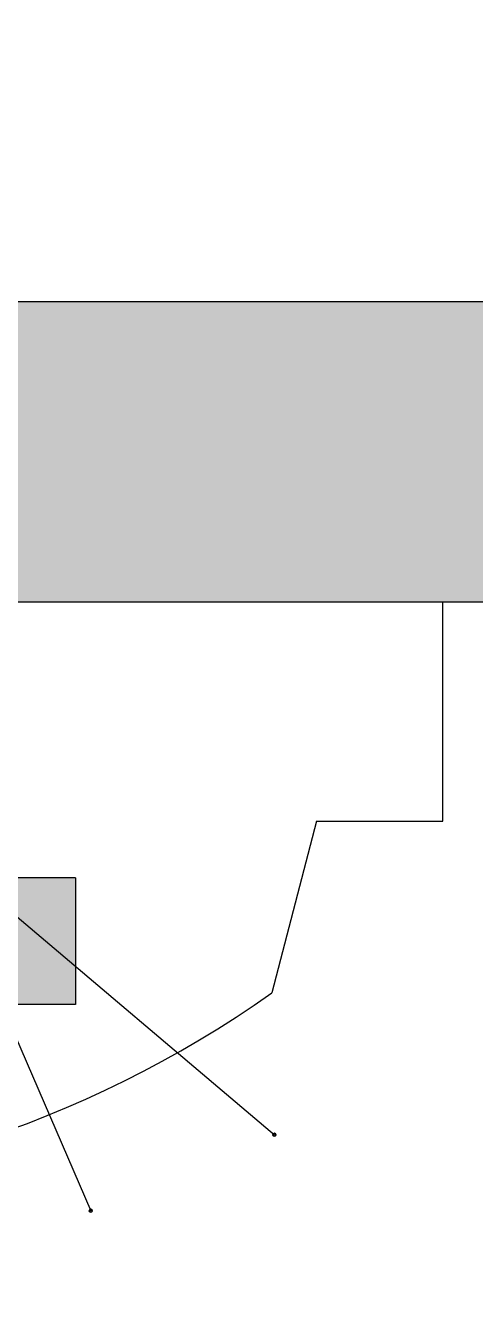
# Model space of a CAD drawing. Extents: x 19 to 316, y 21 to 530.
# Drawn here: x 264.65 to 278.16, y 282.44 to 320.52 of the extents above; entities that cross this region are included whole.
import ezdxf

# ---------------------------------------------------------------- set-up
doc = ezdxf.new("R2010")
doc.units = 0
doc.header["$MEASUREMENT"] = 0
doc.linetypes.add('HIDDEN', pattern=[9.525, 6.35, -3.175])
doc.layers.get('0').update_dxf_attribs({"linetype": 'CONTINUOUS'})
doc.layers.add('FURN', color=138, linetype='CONTINUOUS')
doc.layers.add('FURNTIURE', color=7, linetype='CONTINUOUS')

# ---------------------------------------------------------------- blocks, each defined once
blk = doc.blocks.new("50'X96'-G64")
at = {"layer": 'FURNTIURE', "color": 7, "linetype": 'CONTINUOUS'}
blk.add_line((1373.987, 870.294), (1373.987, 870.294), dxfattribs=at)
blk = doc.blocks.new("50'X96'-G65")
at = {"layer": 'FURNTIURE', "color": 7, "linetype": 'CONTINUOUS'}
blk.add_line((1373.987, 870.294), (1373.987, 870.294), dxfattribs=at)
blk = doc.blocks.new("50'X96'-G58")
at = {"layer": 'FURNTIURE', "color": 7, "linetype": 'CONTINUOUS'}
for p, q in [((1357.85, 884.015), (1365.33, 866.699)), ((1357.85, 884.015), (1374.039, 870.286)), ((1364.622, 882.474), (1322.622, 882.474)), ((1364.622, 882.474), (1364.622, 876.474)), ((1364.622, 876.474), (1322.622, 876.474)), ((1364.622, 876.474), (1361.622, 876.474))]:
    blk.add_line(p, q, dxfattribs=at)
for points in [[(1373.967, 870.286, 1), (1374.111, 870.286, 1)], [(1373.967, 870.286, 1), (1374.111, 870.286, 1)], [(1373.967, 870.286, 1), (1374.111, 870.286, 1)], [(1365.258, 866.7, 1), (1365.401, 866.7, 1)], [(1365.258, 866.7, 1), (1365.401, 866.7, 1)], [(1365.258, 866.7, 1), (1365.401, 866.7, 1)]]:
    blk.add_lwpolyline(points, format="xyb", close=True, dxfattribs=at)
for centre in [(1374.039, 870.286), (1365.329, 866.7)]:
    blk.add_circle(centre, 0.0718, dxfattribs=at)
at = {"layer": 'FURNTIURE', "color": 253, "linetype": 'CONTINUOUS'}
for points in [[(1364.622, 882.474), (1322.622, 882.474), (1325.622, 876.474)], [(1364.622, 882.474), (1325.622, 876.474), (1364.622, 876.474)]]:
    blk.add_solid(points, dxfattribs=at)
at = {"layer": 'FURNTIURE'}
for name in ["50'X96'-G64", "50'X96'-G65"]:
    blk.add_blockref(name, (0, 0), dxfattribs=at)
blk = doc.blocks.new("50'X96'-G57")
blk.add_blockref("50'X96'-G58", (0, 0))
blk = doc.blocks.new('A$C2B627B83')
at = {"layer": 'FURNTIURE', "color": 7, "linetype": 'CONTINUOUS'}
for p, q in [((7.78, 57.192), (0, 57.182)), ((7.786, 52.692), (13.879, 51.109))]:
    blk.add_line(p, q, dxfattribs=at)
at = {"layer": 'FURNTIURE', "color": 7, "linetype": 'HIDDEN'}
blk.add_line((7.786, 52.692), (7.78, 57.192), dxfattribs=at)
at = {"layer": 'FURNTIURE', "color": 7, "linetype": 'CONTINUOUS'}
blk.add_arc((-17.913, 28.568), 38.971, 324.808, 35.3368, dxfattribs=at)
at = {"xscale": 0.7499999999999897, "yscale": 0.7499999999999897, "zscale": 0.7499999999999897, "rotation": 90.0724086965355}
blk.add_blockref("50'X96'-G57", (672.942, -978.51), dxfattribs=at)

msp = doc.modelspace()

# ---------------------------------------------------------------- hatches: boundary and pattern name
h = msp.add_hatch(color=228)
h.paths.add_polyline_path([(163.179, 91.726), (158.679, 91.726), (158.679, 87.226), (129.938, 87.226), (129.938, 82.726), (154.179, 82.726), (154.179, 36.226), (187.179, 36.226), (187.179, 45.226), (163.179, 45.226)])
h.paths.add_polyline_path([(28.179, 82.726), (93.938, 82.726), (93.938, 87.226), (74.679, 87.226), (74.679, 169.726), (158.679, 169.726), (158.679, 121.726), (163.179, 121.726), (163.179, 169.726), (167.679, 169.726), (167.679, 174.226), (70.179, 174.226), (70.179, 87.226), (28.179, 87.226), (28.179, 279.226), (113.679, 279.226), (113.679, 303.226), (118.179, 303.226), (118.179, 312.226), (109.179, 312.226), (109.179, 288.226), (28.179, 288.226), (28.179, 456.226), (32.679, 456.226), (32.679, 460.726), (28.179, 460.726), (28.179, 520.726), (118.179, 520.726), (118.179, 529.726), (19.179, 529.726), (19.179, 21.226), (28.179, 21.226)])
h.paths.add_polyline_path([(307.179, 169.726), (307.179, 45.226), (283.179, 45.226), (283.179, 36.226), (316.179, 36.226), (316.179, 405.226), (209.679, 405.226), (209.679, 396.226), (307.179, 396.226), (307.179, 312.226), (221.679, 312.226), (221.679, 303.226), (307.179, 303.226), (307.179, 174.226), (209.679, 174.226), (209.679, 169.726)])
h.paths.add_polyline_path([(173.679, 303.226), (173.679, 312.226), (169.179, 312.226), (169.179, 396.226), (173.679, 396.226), (173.679, 405.226), (169.179, 405.226), (169.179, 465.226), (164.679, 465.226), (164.679, 312.226), (160.179, 312.226), (160.179, 303.226)])
h.paths.add_polyline_path([(109.179, 460.726), (62.679, 460.726), (62.679, 456.226), (118.179, 456.226), (118.179, 489.226), (109.179, 489.226)], flags=17)

# ---------------------------------------------------------------- linework, layer by layer
at = {"color": 0}
for p, q in [((307.179, 312.226), (221.679, 312.226)), ((307.179, 303.226), (221.679, 303.226))]:
    msp.add_line(p, q, dxfattribs=at)

# ---------------------------------------------------------------- block references
at = {"layer": 'FURN', "ltscale": 15, "xscale": 0.84375, "yscale": 0.84375, "zscale": 0.84375, "rotation": 270}
msp.add_blockref('A$C2B627B83', (228.924, 303.226), dxfattribs=at)

doc.saveas('drawing.dxf')
